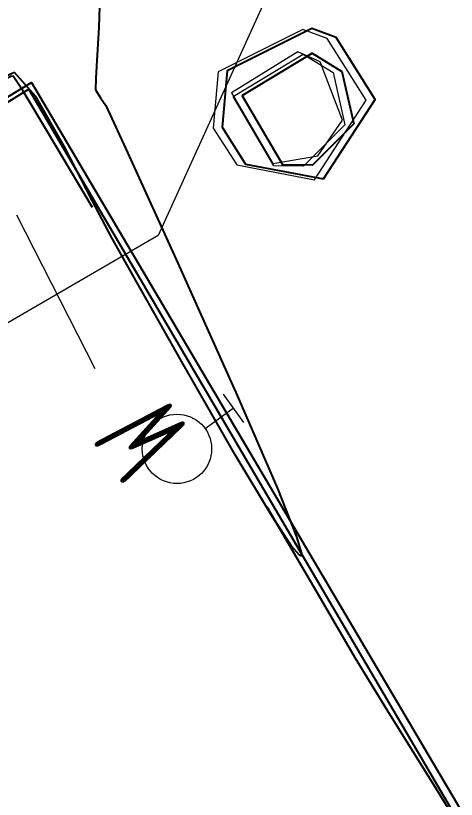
# Model space of a CAD drawing. Header units: metres. Extents: x 507649 to 509016, y 6966950 to 6967777.
# Drawn here: x 507722.759 to 507725.301, y 6967227.686 to 6967232.205 of the extents above; entities that cross this region are included whole.
import ezdxf

# ---------------------------------------------------------------- set-up
doc = ezdxf.new("R2010")
doc.units = ezdxf.units.M
doc.linetypes.add('ISO-DASHED2', pattern=[6, 4, -2])
for name, color, linetype in [('C_WIPEOUT', 7, 'Continuous'), ('CON_EX. MAJ', 252, 'ISO-DASHED2'), ('CON_EX. MIN', 253, 'ISO-DASHED2'), ('mga2020S_MANHOLE', 252, 'Continuous'), ('mga2020STR_SURFACES', 252, 'Continuous'), ('mga2020TOPO_GEN', 252, 'Continuous'), ('XREF', 7, 'Continuous')]:
    doc.layers.add(name, color=color, linetype=linetype)
for name, color, linetype, lineweight in [('S_MANHOLE', 252, 'Continuous', 0), ('S_UG_PIPES', 252, 'EXIST_SEWER', 0), ('W_AG_PIPES', 252, 'EXISTING_WATER', 0), ('W_FEAT', 252, 'EXISTING_WATER', 0)]:
    doc.layers.add(name, color=color, linetype=linetype, lineweight=lineweight)
doc.styles.get("Standard").update_dxf_attribs({"font": 'ARIALN.TTF'})
doc.styles.add('Style-INTL_ISO_EQUAL', font='ISOCP.shx')
doc.linetypes.add('EXIST_SEWER', pattern='A,5,-2.5,5,-2,["S",Standard,S=2.5,R=0,X=0,Y=-1.25],-3.5,5,-2.5,5,-2.5', length=33)
doc.linetypes.add('EXISTING_WATER', pattern='A,2,-2,2,-2,2,-2,["W",Standard,S=2.5,R=0,X=0,Y=-1.25],-4.4,2,-2,2,-2', length=24.4)

# ---------------------------------------------------------------- blocks, each defined once
blk = doc.blocks.new('W-TAP')
at = {"layer": 'W_FEAT'}
for p, q in [((0.178, -0.0911), (0.3561, -0.1822)), ((0.4016, -0.0932), (0.3105, -0.2713))]:
    blk.add_line(p, q, dxfattribs=at)
blk.add_circle((0, 0), 0.2, dxfattribs=at)
at = {"layer": 'W_FEAT', "style": 'Style-INTL_ISO_EQUAL', "width": 0.65}
blk.add_text('W', height=0.5, rotation=62.9, dxfattribs=at).set_placement((0.1113, -0.057))
blk = doc.blocks.new('XE_SURVEY')
at = {"layer": 'mga2020S_MANHOLE'}
for points in [[(507724.5351, 6967231.2639, 4.5534), (507724.8329, 6967231.7229, 4.5566), (507724.6086, 6967232.0787, 4.5589), (507724.4683, 6967232.1309, 4.5583), (507723.9788, 6967231.8864, 4.5559), (507723.9507, 6967231.5628, 4.5545), (507724.086, 6967231.3498, 4.5541), (507724.5351, 6967231.2639, 4.5534)], [(507724.0651, 6967231.7445, 4.5539), (507724.4699, 6967231.9892, 4.5569), (507724.6416, 6967231.8827, 4.558), (507724.7104, 6967231.5819, 4.556), (507724.4707, 6967231.344, 4.5537), (507724.3007, 6967231.3455, 4.5538), (507724.0651, 6967231.7445, 4.5539)]]:
    blk.add_polyline3d(points, dxfattribs=at)
at = {"layer": 'mga2020STR_SURFACES'}
blk.add_polyline3d([(507723.6138, 6967223.2816, 4.7109), (507725.3131, 6967224.393, 4.7056), (507725.8907, 6967226.5768, 4.6769), (507722.8348, 6967231.781, 4.6455), (507719.6653, 6967229.8129, 4.6822), (507723.6138, 6967223.2816, 4.7109)], dxfattribs=at)
at = {"layer": 'mga2020TOPO_GEN'}
blk.add_polyline3d([(507721.4061, 6967230.9471, 4.3849), (507722.8503, 6967231.8206, 4.4603), (507725.9428, 6967226.5822, 4.5347), (507728.7643, 6967229.3076, 4.3792), (507732.4014, 6967233.8998, 4.4481), (507736.333, 6967237.9283, 4.5187), (507738.4795, 6967240.1832, 4.5227), (507742.8798, 6967243.4148, 4.5515), (507748.1545, 6967246.6967, 4.5782), (507754.6316, 6967250.6759, 4.5949), (507759.7921, 6967253.8601, 4.5724), (507763.226, 6967256.0566, 4.6167), (507767.2843, 6967258.544, 4.6833), (507767.3115, 6967260.0389, 4.6591)], dxfattribs=at)
at = {"layer": 'S_MANHOLE', "flags": 128}
blk.add_lwpolyline([(507724.0047, 6967231.7612), (507724.243, 6967231.3535), (507724.5027, 6967231.3972), (507724.6446, 6967231.6019), (507724.5167, 6967231.9402), (507724.3863, 6967231.9971), (507724.0047, 6967231.7612)], dxfattribs=at)
at = {"layer": 'S_MANHOLE'}
for points in [[(507724.4834, 6967231.2583, 4.5534), (507724.7813, 6967231.7175, 4.5566), (507724.557, 6967232.0734, 4.5589), (507724.4166, 6967232.1256, 4.5583), (507723.9269, 6967231.881, 4.5559), (507723.8988, 6967231.5573, 4.5545), (507724.0342, 6967231.3443, 4.5541), (507724.4834, 6967231.2583, 4.5534)], [(507724.0133, 6967231.7391, 4.5539), (507724.4182, 6967231.9839, 4.5569), (507724.59, 6967231.8773, 4.558), (507724.6588, 6967231.5764, 4.556), (507724.4189, 6967231.3384, 4.5537), (507724.2489, 6967231.34, 4.5538), (507724.0133, 6967231.7391, 4.5539)]]:
    blk.add_polyline3d(points, dxfattribs=at)
at = {"layer": 'S_UG_PIPES', "flags": 128}
blk.add_lwpolyline([(507711.265, 6967252.6785), (507716.8824, 6967244.4723), (507719.6969, 6967240.3397), (507721.6001, 6967237.4026), (507724.0331, 6967233.617), (507724.3107, 6967232.9732), (507724.0557, 6967232.6402), (507724.1827, 6967232.2622), (507723.5807, 6967230.9372), (507721.9817, 6967230.0082)], dxfattribs=at)
at = {"layer": 'W_AG_PIPES', "ltscale": 0.5, "flags": 128}
blk.add_lwpolyline([(507723.2177, 6967230.1692), (507722.7657, 6967231.0542)], dxfattribs=at)
at = {"layer": 'W_FEAT', "rotation": 62.90000000000011}
blk.add_blockref('W-TAP', (507723.6897, 6967229.7072), dxfattribs=at)
blk = doc.blocks.new('XE_CONTOURS EXIST_1')
at = {"layer": 'CON_EX. MAJ', "color": 252, "linetype": 'ISO-DASHED2', "lineweight": -3, "ltscale": 10, "elevation": 4.5, "flags": 128}
blk.add_lwpolyline([(507747.7461, 6967248.6282), (507747.7216, 6967248.6128), (507747.6428, 6967248.5633), (507747.4622, 6967248.4499), (507747.1395, 6967248.2472), (507746.679, 6967247.9575), (507746.2515, 6967247.6876), (507745.9601, 6967247.5018), (507745.6534, 6967247.3016), (507745.0398, 6967246.8996), (507744.2253, 6967246.3646), (507743.3155, 6967245.7653), (507742.4164, 6967245.1706), (507741.6338, 6967244.6491), (507741.0734, 6967244.2696), (507740.841, 6967244.101), (507740.7314, 6967243.8775), (507740.6116, 6967243.5574), (507740.5309, 6967243.3433), (507740.4535, 6967243.185), (507740.3431, 6967242.9753), (507740.2489, 6967242.8315), (507740.0136, 6967242.6816), (507739.5128, 6967242.3863), (507738.9288, 6967242.0481), (507738.4435, 6967241.7693), (507738.2392, 6967241.6524), (507738.1918, 6967241.6253), (507738.1474, 6967241.5999), (507738.1053, 6967241.5698), (507738.0468, 6967241.5383), (507737.8791, 6967241.5312), (507737.5596, 6967241.5177), (507737.3571, 6967241.5076), (507737.187, 6967241.4845), (507737.0405, 6967241.4609), (507736.9412, 6967241.4259), (507736.8425, 6967241.3886), (507736.7428, 6967241.3467), (507736.5674, 6967241.2713), (507736.4357, 6967241.2115), (507736.3208, 6967241.1466), (507736.1677, 6967241.0556), (507736.0544, 6967240.9874), (507735.9084, 6967240.898), (507735.6409, 6967240.7335), (507735.3562, 6967240.5584), (507735.1585, 6967240.4369), (507734.9054, 6967240.2823), (507734.4258, 6967239.9895), (507733.8521, 6967239.6392), (507733.3169, 6967239.312), (507732.9527, 6967239.0886), (507732.6387, 6967238.8941), (507732.1496, 6967238.5903), (507731.5782, 6967238.235), (507731.0174, 6967237.8861), (507730.56, 6967237.6015), (507730.2989, 6967237.4392), (507729.9855, 6967237.2448), (507729.5371, 6967236.967), (507729.0978, 6967236.6948), (507728.8117, 6967236.5175), (507728.5617, 6967236.3623), (507728.2054, 6967236.1412), (507727.8492, 6967235.92), (507727.5993, 6967235.7647), (507727.3427, 6967235.6052), (507726.9712, 6967235.3742), (507726.5983, 6967235.1417), (507726.3373, 6967234.9778), (507726.055, 6967234.7957), (507725.5206, 6967234.4495), (507724.8687, 6967234.0265), (507724.2336, 6967233.6143), (507723.7501, 6967233.3004), (507723.5526, 6967233.172), (507723.4592, 6967233.11), (507723.3791, 6967233.0566), (507723.3253, 6967233.0215), (507723.2079, 6967232.9434), (507722.9935, 6967232.7961), (507722.883, 6967232.7063), (507723.0562, 6967232.7502), (507723.2467, 6967232.789), (507723.2553, 6967232.5528), (507723.2381, 6967232.1391), (507723.2255, 6967231.9134), (507723.2223, 6967231.8438), (507723.2205, 6967231.7773), (507723.2495, 6967231.7319), (507723.2796, 6967231.6866), (507723.4038, 6967231.4173), (507723.6953, 6967230.7787), (507724.0374, 6967230.015), (507724.2693, 6967229.478), (507724.3796, 6967229.2004), (507724.4089, 6967229.1043), (507724.4075, 6967229.0887), (507724.3962, 6967229.0931), (507724.3511, 6967229.1466), (507724.2369, 6967229.32), (507724.0255, 6967229.6725), (507723.725, 6967230.1957), (507723.4606, 6967230.6647), (507723.3143, 6967230.9235), (507723.2004, 6967231.1399), (507723.039, 6967231.4532), (507722.8749, 6967231.7402), (507722.7529, 6967231.8776), (507722.5238, 6967231.7812), (507722.1911, 6967231.5552), (507721.9427, 6967231.3807), (507721.6935, 6967231.2253), (507721.2771, 6967230.9653), (507720.8671, 6967230.7111), (507720.637, 6967230.573), (507720.4462, 6967230.4877), (507720.1862, 6967230.3781), (507719.9972, 6967230.2901), (507719.779, 6967230.1413), (507719.4846, 6967229.9251), (507719.3338, 6967229.8014), (507719.3851, 6967229.6871), (507719.4464, 6967229.5802)], dxfattribs=at)
at = {"layer": 'CON_EX. MIN', "color": 253, "linetype": 'ISO-DASHED2', "lineweight": -3, "elevation": 4.6, "flags": 128}
blk.add_lwpolyline([(507723.2545, 6967223.2414), (507723.2554, 6967223.2398), (507723.2599, 6967223.2317), (507723.2629, 6967223.2264), (507723.4235, 6967223.2067), (507723.6287, 6967223.1988), (507723.8036, 6967223.3189), (507724.147, 6967223.5712), (507724.5211, 6967223.8287), (507724.7883, 6967223.9642), (507725.1419, 6967223.909), (507725.7091, 6967223.7547), (507726.2526, 6967223.6145), (507726.535, 6967223.6016), (507726.4771, 6967223.8626), (507726.2541, 6967224.3879), (507725.9675, 6967225.0034), (507725.7188, 6967225.5351), (507725.6091, 6967225.8089), (507725.6652, 6967226.0583), (507725.7762, 6967226.3967), (507725.8259, 6967226.643), (507725.7218, 6967226.8582), (507725.4838, 6967227.2624), (507725.1871, 6967227.7448), (507724.9068, 6967228.1948), (507724.7184, 6967228.5016), (507724.5064, 6967228.8644), (507724.1267, 6967229.5165), (507723.67, 6967230.2999), (507723.227, 6967231.0564), (507722.9433, 6967231.536), (507722.8023, 6967231.7693), (507722.7533, 6967231.8456), (507722.7445, 6967231.8562), (507722.7307, 6967231.8545), (507722.6832, 6967231.8308), (507722.5884, 6967231.7685), (507722.4911, 6967231.7008), (507722.2264, 6967231.5367), (507721.6285, 6967231.1659), (507720.9189, 6967230.7263), (507720.3193, 6967230.3555), (507720.0514, 6967230.1914), (507719.9066, 6967230.1283), (507719.7626, 6967230.0638), (507719.5995, 6967229.9615), (507719.4633, 6967229.8432), (507719.5813, 6967229.6224), (507719.887, 6967229.1017), (507720.2937, 6967228.4219), (507720.7144, 6967227.7239), (507721.0623, 6967227.1484), (507721.2504, 6967226.8363)], dxfattribs=at)

msp = doc.modelspace()

# ---------------------------------------------------------------- block references
at = {"layer": 'XREF'}
msp.add_blockref('XE_SURVEY', (0, 0), dxfattribs=at)

# ---------------------------------------------------------------- next in the draw order: wipeouts: each hides what was drawn before it
msp.add_wipeout([(507723.8011, 6967241.8088), (507736.9038, 6967250.0059), (507760.7367, 6967264.9088), (507764.6684, 6967265.9652), (507815.2133, 6967293.8595), (507837.4913, 6967302.3745), (507839.8562, 6967300.2761), (507840.8961, 6967298.7998), (507842.0657, 6967296.5908), (507838.8724, 6967292.808), (507837.5645, 6967289.7506), (507837.011, 6967286.3837), (507836.2814, 6967278.3289), (507836.9971, 6967265.9725), (507843.1067, 6967257.9563), (507857.8477, 6967234.3862), (507868.3307, 6967217.5062), (507880.2937, 6967198.5636), (507889.5415, 6967183.5125), (507900.2424, 6967166.4749), (507910.8409, 6967149.644), (507913.3116, 6967147.5395), (507914.126, 6967146.2218), (507912.841, 6967145.3944), (507912.4384, 6967143.4595), (507911.5374, 6967137.3865), (507916.1358, 6967130.3374), (507919.2148, 6967125.4092), (507922.1877, 6967124.4847), (507928.054, 6967123.6868), (507927.7871, 6967121.7258), (507927.7635, 6967120.6986), (507927.9288, 6967120.068), (507928.0898, 6967119.3228), (507928.4899, 6967118.4968), (507930.3483, 6967115.5163), (507935.3955, 6967107.4524), (507936.3601, 6967105.6242), (507936.7066, 6967104.6961), (507936.9284, 6967103.6572), (507937.1086, 6967102.6738), (507937.164, 6967101.6488), (507937.1674, 6967100.8966), (507937.1674, 6967100.1265), (507936.9573, 6967099.1375), (507936.6334, 6967098.1695), (507936.6425, 6967097.7056), (507936.0104, 6967096.2291), (507934.9732, 6967094.4778), (507929.0926, 6967087.2523), (507926.7623, 6967084.378), (507923.3768, 6967080.3025), (507921.7081, 6967078.2108), (507915.3961, 6967070.4518), (507914.6646, 6967069.4629), (507914.151, 6967068.8909), (507913.1452, 6967067.7575), (507911.6268, 6967066.4257), (507910.3719, 6967065.5763), (507908.5712, 6967064.6616), (507906.6586, 6967064.0126), (507905.6724, 6967063.7921), (507903.6656, 6967063.5646), (507902.1503, 6967063.583), (507900.6458, 6967063.7634), (507899.1691, 6967064.1036), (507898.1888, 6967064.3683), (507897.7295, 6967064.6065), (507892.0825, 6967067.6893), (507875.813, 6967077.9131), (507861.1689, 6967088.9836), (507846.1377, 6967100.9508), (507841.0126, 6967105.4407), (507839.9227, 6967106.5719), (507832.2563, 6967113.1121), (507824.4016, 6967120.6225), (507817.9954, 6967127.1233), (507809.3407, 6967136.2305), (507805.3373, 6967140.4458), (507800.5168, 6967145.5216), (507791.2557, 6967155.2731), (507776.507, 6967170.8028), (507760.7081, 6967187.4383), (507754.4396, 6967194.1634), (507747.3302, 6967201.7907), (507740.5842, 6967210.4745), (507730.9155, 6967225.5569), (507725.5641, 6967234.4908), (507724.5634, 6967241.3688)]).dxf.layer = 'C_WIPEOUT'

# ---------------------------------------------------------------- next in the draw order: block references
msp.add_blockref('XE_CONTOURS EXIST_1', (0, 0), dxfattribs=at)

doc.saveas('drawing.dxf')
